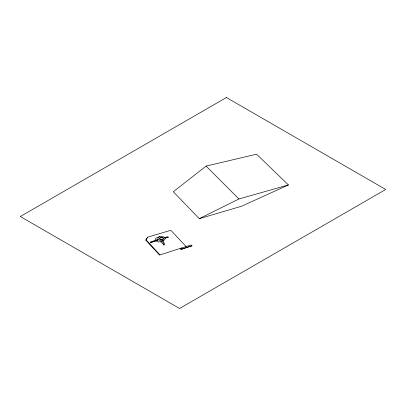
<?xml version="1.0" encoding="UTF-8"?>
<svg xmlns="http://www.w3.org/2000/svg" width="406" height="406" viewBox="0 0 406 406"><rect width="100%" height="100%" fill="white"/><g stroke="black" fill="none" stroke-linecap="round" stroke-linejoin="round"><path stroke-width="0.61" d="M180.132 248.436L180.99 249.35L191.982 245.818L191.13 244.914L159.538 255.049L145.81 240.169L147.622 237.185L170.819 230.298L186.085 246.498M145.81 240.169L147.622 237.185M206.096 166.095L173.316 191.749L199.28 218.656L241.524 206.263L288.422 184.933L256.572 154.199L206.096 166.095L238.946 198.97L288.422 184.933M163.288 240.631L165.069 239.022A4.08 2.355 0 0 0 165.125 238.525L164.674 237.596M156.148 240.854L158.071 239.971A2.73 1.578 0 0 1 157.822 239.748A2.806 1.619 0 0 1 157.64 239.504L150.215 242.083L150.641 242.544L156.036 240.905L157.569 241.697A4.664 2.695 0 0 0 158.573 241.91L160.943 241.798M160.908 241.819L163.872 245.011L164.638 244.772L163.268 240.565A3.116 1.797 0 0 1 162.491 240.804L160.969 241.778M199.28 218.656L238.946 198.97M160.208 237.667L159.573 238.429A2.274 1.314 0 0 0 159.67 238.875L160.639 239.55A2.238 1.289 0 0 0 161.385 239.682L162.481 239.581L163.334 238.992A2.218 1.279 0 0 0 163.451 238.601L163.207 238.043M180.99 249.35L191.982 245.818M150.641 242.544L158.071 239.971M165.044 238.17L168.292 237.185L167.871 236.734L164.537 237.459M164.927 237.926L168.292 237.185M160.411 239.357L160.71 239.464A2.03 1.172 0 0 0 161.385 239.586L163.161 238.961A2.01 1.157 0 0 0 163.273 238.51L163.05 238.089A1.781 1.025 0 0 0 160.299 237.743L159.736 238.444A2.066 1.193 0 0 0 159.822 238.855L160.411 239.357A1.847 1.066 0 0 0 159.918 239.002M181.238 248.02L182.106 248.949M146.19 239.961L159.974 254.892M155.488 240.25L155.366 239.114A4.461 2.573 0 0 1 155.676 238.555L156.625 237.794L159.512 236.734A3.639 2.101 0 0 0 158.761 239.819A3.639 2.101 0 0 0 164.07 240.063M162.491 240.804L163.872 245.011M159.497 236.718A3.659 2.111 0 0 1 164.608 237.611M160.192 237.657A1.959 1.132 0 0 1 163.161 238.053M226.421 97.521L20.3 216.525L179.579 308.479L385.7 189.475L226.421 97.521"/></g></svg>
